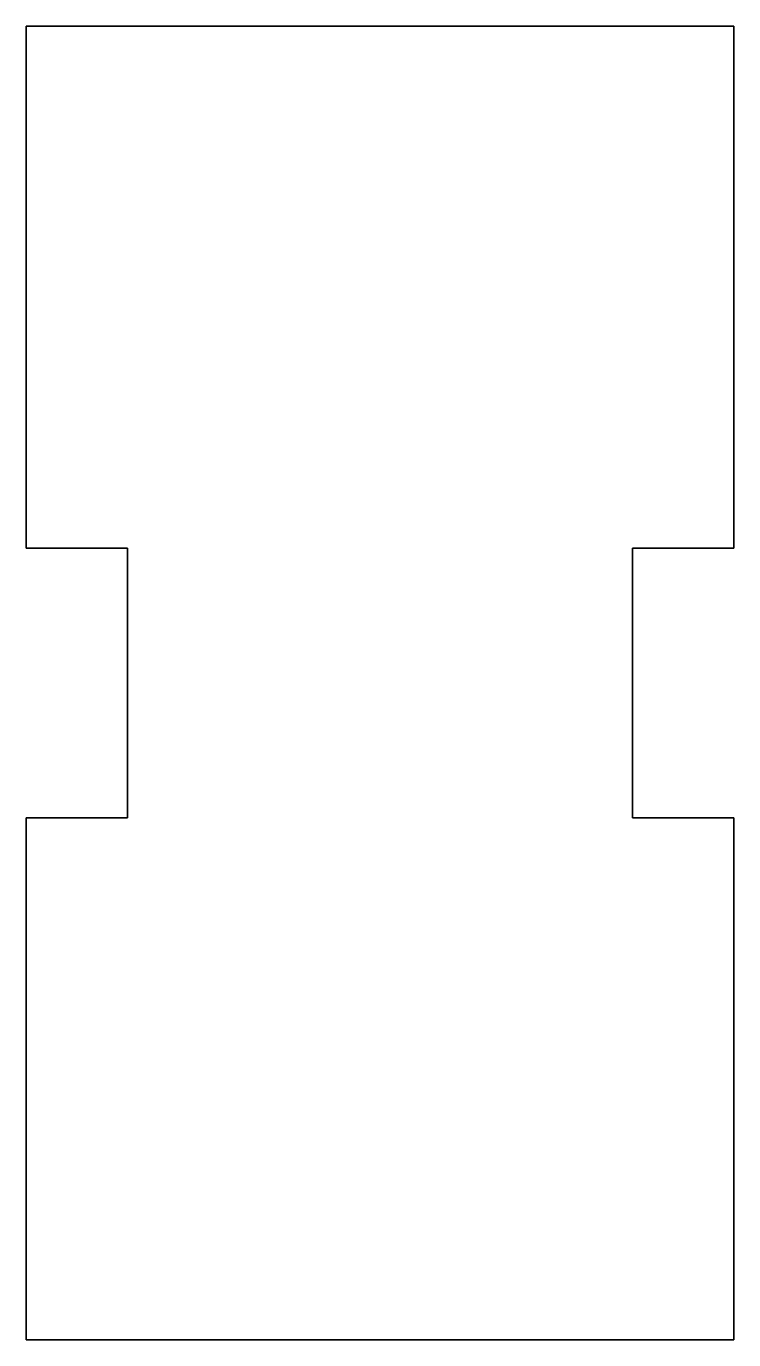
# Model space of a CAD drawing. Header units: millimetres. Extents: x -10.5 to 10.5, y 36 to 75.
import ezdxf

# ---------------------------------------------------------------- set-up
doc = ezdxf.new("R2010")
doc.units = ezdxf.units.MM
doc.layers.add('1', color=7, linetype='Continuous', true_color=0xffffff)

msp = doc.modelspace()

# ---------------------------------------------------------------- linework, layer by layer
at = {"layer": '1', "color": 252, "linetype": 'Continuous', "lineweight": 35}
for p, q in [((10.5, 75), (-10.5, 75)), ((-10.5, 75), (-10.5, 59.5)), ((-10.5, 75), (-10.5, 59.5)), ((10.5, 75), (-10.5, 75)), ((10.5, 59.5), (10.5, 75)), ((10.5, 59.5), (10.5, 75)), ((-10.5, 59.5), (-7.5, 59.5)), ((-10.5, 59.5), (-7.5, 59.5)), ((-7.5, 59.5), (-7.5, 51.5)), ((-7.5, 59.5), (-7.5, 51.5)), ((7.5, 51.5), (7.5, 59.5)), ((7.5, 59.5), (10.5, 59.5)), ((7.5, 59.5), (10.5, 59.5)), ((7.5, 51.5), (7.5, 59.5)), ((-10.5, 51.5), (-10.5, 36)), ((-7.5, 51.5), (-10.5, 51.5)), ((-7.5, 51.5), (-10.5, 51.5)), ((-10.5, 51.5), (-10.5, 36)), ((10.5, 51.5), (7.5, 51.5)), ((10.5, 51.5), (7.5, 51.5)), ((10.5, 36), (10.5, 51.5)), ((10.5, 36), (10.5, 51.5)), ((-10.5, 36), (10.5, 36)), ((-10.5, 36), (10.5, 36))]:
    msp.add_line(p, q, dxfattribs=at)

doc.saveas('drawing.dxf')
